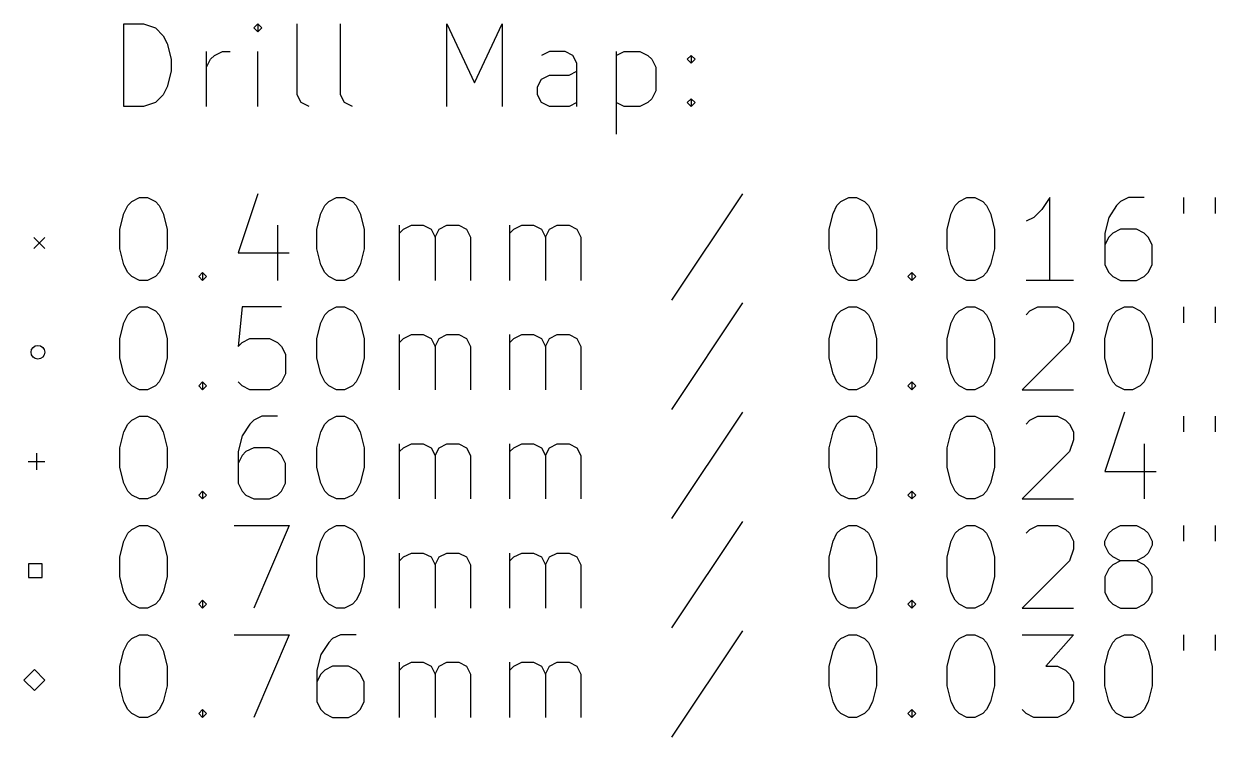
# Model space of a CAD drawing. Extents: x 97 to 200, y -195 to -40.
# Drawn here: x 99.21 to 142.41, y -167.29 to -141.43 of the extents above; entities that cross this region are included whole.
import ezdxf

# ---------------------------------------------------------------- set-up
doc = ezdxf.new("R2010")
doc.units = 0
doc.layers.add('BLACK', color=7, linetype='CONTINUOUS')

msp = doc.modelspace()

# ---------------------------------------------------------------- linework, layer by layer
at = {"layer": 'BLACK', "linetype": 'CONTINUOUS'}
for p, q in [((102.839, -144.432), (102.839, -141.432)), ((102.839, -141.432), (103.554, -141.432)), ((103.554, -141.432), (103.982, -141.575)), ((103.982, -141.575), (104.268, -141.861)), ((107.696, -141.432), (107.554, -141.575)), ((107.554, -141.575), (107.696, -141.718)), ((107.839, -141.575), (107.696, -141.432)), ((107.696, -141.432), (107.696, -141.718)), ((107.696, -141.718), (107.839, -141.575)), ((109.125, -144.004), (109.125, -141.432)), ((110.696, -144.004), (110.696, -141.432)), ((114.554, -144.432), (114.554, -141.432)), ((114.554, -141.432), (115.554, -143.575)), ((115.554, -143.575), (116.554, -141.432)), ((116.554, -141.432), (116.554, -144.432)), ((104.268, -141.861), (104.411, -142.146)), ((104.411, -142.146), (104.554, -142.718)), ((105.839, -144.432), (105.839, -142.432)), ((106.125, -142.575), (106.411, -142.432)), ((106.411, -142.432), (106.696, -142.432)), ((107.696, -144.432), (107.696, -142.432)), ((118.268, -142.432), (117.982, -142.575)), ((118.839, -142.432), (118.268, -142.432)), ((119.125, -142.575), (118.839, -142.432)), ((120.696, -142.432), (120.696, -145.432)), ((120.696, -142.575), (120.982, -142.432)), ((120.982, -142.432), (121.554, -142.432)), ((121.554, -142.432), (121.839, -142.575)), ((104.554, -142.718), (104.554, -143.146)), ((105.839, -143.004), (105.982, -142.718)), ((105.982, -142.718), (106.125, -142.575)), ((119.268, -142.861), (119.125, -142.575)), ((119.268, -144.432), (119.268, -142.861)), ((121.839, -142.575), (121.982, -142.718)), ((121.982, -142.718), (122.125, -143.004)), ((123.268, -142.718), (123.411, -142.575)), ((123.411, -142.861), (123.268, -142.718)), ((123.411, -142.575), (123.554, -142.718)), ((123.411, -142.575), (123.411, -142.861)), ((123.554, -142.718), (123.411, -142.861)), ((104.554, -143.146), (104.411, -143.718)), ((117.982, -143.432), (118.268, -143.289)), ((118.268, -143.289), (118.982, -143.289)), ((118.982, -143.289), (119.268, -143.146)), ((122.125, -143.004), (122.125, -143.861)), ((104.411, -143.718), (104.268, -144.004)), ((117.839, -143.718), (117.982, -143.432)), ((117.839, -144.004), (117.839, -143.718)), ((104.268, -144.004), (103.982, -144.289)), ((109.268, -144.289), (109.125, -144.004)), ((110.839, -144.289), (110.696, -144.004)), ((117.982, -144.289), (117.839, -144.004)), ((121.982, -144.146), (121.839, -144.289)), ((122.125, -143.861), (121.982, -144.146)), ((123.268, -144.289), (123.411, -144.146)), ((123.411, -144.146), (123.554, -144.289)), ((123.411, -144.146), (123.411, -144.432)), ((103.554, -144.432), (102.839, -144.432)), ((103.982, -144.289), (103.554, -144.432)), ((109.554, -144.432), (109.268, -144.289)), ((111.125, -144.432), (110.839, -144.289)), ((118.268, -144.432), (117.982, -144.289)), ((118.982, -144.432), (118.268, -144.432)), ((119.268, -144.289), (118.982, -144.432)), ((120.982, -144.432), (120.696, -144.289)), ((121.554, -144.432), (120.982, -144.432)), ((121.839, -144.289), (121.554, -144.432)), ((123.411, -144.432), (123.268, -144.289)), ((123.554, -144.289), (123.411, -144.432)), ((103.125, -147.875), (103.411, -147.732)), ((103.411, -147.732), (103.696, -147.732)), ((103.696, -147.732), (103.982, -147.875)), ((107.696, -147.589), (106.982, -149.732)), ((110.268, -147.875), (110.554, -147.732)), ((110.554, -147.732), (110.839, -147.732)), ((110.839, -147.732), (111.125, -147.875)), ((125.268, -147.589), (122.696, -151.446)), ((128.839, -147.875), (129.125, -147.732)), ((129.125, -147.732), (129.411, -147.732)), ((129.411, -147.732), (129.696, -147.875)), ((133.125, -147.875), (133.411, -147.732)), ((133.411, -147.732), (133.696, -147.732)), ((133.696, -147.732), (133.982, -147.875)), ((136.411, -147.732), (136.125, -148.161)), ((136.411, -150.732), (136.411, -147.732)), ((139.268, -147.732), (138.982, -147.875)), ((139.839, -147.732), (139.268, -147.732)), ((141.268, -147.732), (141.268, -148.304)), ((142.411, -147.732), (142.411, -148.304)), ((102.839, -148.304), (102.982, -148.018)), ((102.982, -148.018), (103.125, -147.875)), ((103.982, -147.875), (104.125, -148.018)), ((104.125, -148.018), (104.268, -148.304)), ((109.982, -148.304), (110.125, -148.018)), ((110.125, -148.018), (110.268, -147.875)), ((111.125, -147.875), (111.268, -148.018)), ((111.268, -148.018), (111.411, -148.304)), ((128.554, -148.304), (128.696, -148.018)), ((128.696, -148.018), (128.839, -147.875)), ((129.696, -147.875), (129.839, -148.018)), ((129.839, -148.018), (129.982, -148.304)), ((132.839, -148.304), (132.982, -148.018)), ((132.982, -148.018), (133.125, -147.875)), ((133.982, -147.875), (134.125, -148.018)), ((134.125, -148.018), (134.268, -148.304)), ((136.125, -148.161), (135.839, -148.446)), ((138.839, -148.018), (138.554, -148.446)), ((138.982, -147.875), (138.839, -148.018)), ((102.696, -148.875), (102.839, -148.304)), ((104.268, -148.304), (104.411, -148.875)), ((109.839, -148.875), (109.982, -148.304)), ((111.411, -148.304), (111.554, -148.875)), ((128.411, -148.875), (128.554, -148.304)), ((129.982, -148.304), (130.125, -148.875)), ((132.696, -148.875), (132.839, -148.304)), ((134.268, -148.304), (134.411, -148.875)), ((135.839, -148.446), (135.554, -148.589)), ((138.554, -148.446), (138.411, -149.018)), ((102.696, -149.589), (102.696, -148.875)), ((104.411, -148.875), (104.411, -149.589)), ((108.411, -148.732), (108.411, -150.732)), ((109.839, -149.589), (109.839, -148.875)), ((111.554, -148.875), (111.554, -149.589)), ((112.839, -150.732), (112.839, -148.732)), ((112.839, -149.018), (112.982, -148.875)), ((112.982, -148.875), (113.268, -148.732)), ((113.268, -148.732), (113.696, -148.732)), ((113.696, -148.732), (113.982, -148.875)), ((113.982, -148.875), (114.125, -149.161)), ((114.125, -149.161), (114.268, -148.875)), ((114.268, -148.875), (114.554, -148.732)), ((114.554, -148.732), (114.982, -148.732)), ((114.982, -148.732), (115.268, -148.875)), ((115.268, -148.875), (115.411, -149.161)), ((116.839, -150.732), (116.839, -148.732)), ((116.839, -149.018), (116.982, -148.875)), ((116.982, -148.875), (117.268, -148.732)), ((117.268, -148.732), (117.696, -148.732)), ((117.696, -148.732), (117.982, -148.875)), ((117.982, -148.875), (118.125, -149.161)), ((118.125, -149.161), (118.268, -148.875)), ((118.268, -148.875), (118.554, -148.732)), ((118.554, -148.732), (118.982, -148.732)), ((118.982, -148.732), (119.268, -148.875)), ((119.268, -148.875), (119.411, -149.161)), ((128.411, -149.589), (128.411, -148.875)), ((130.125, -148.875), (130.125, -149.589)), ((132.696, -149.589), (132.696, -148.875)), ((134.411, -148.875), (134.411, -149.589)), ((138.411, -149.018), (138.411, -150.161)), ((138.696, -149.018), (138.554, -149.161)), ((138.982, -148.875), (138.696, -149.018)), ((139.554, -148.875), (138.982, -148.875)), ((139.839, -149.018), (139.554, -148.875)), ((139.982, -149.161), (139.839, -149.018)), ((99.575, -149.175), (99.975, -149.575)), ((99.975, -149.175), (99.575, -149.575)), ((114.125, -149.161), (114.125, -150.732)), ((115.411, -149.161), (115.411, -150.732)), ((118.125, -149.161), (118.125, -150.732)), ((119.411, -149.161), (119.411, -150.732)), ((138.554, -149.161), (138.411, -149.446)), ((140.125, -149.446), (139.982, -149.161)), ((140.125, -150.161), (140.125, -149.446)), ((102.839, -150.161), (102.696, -149.589)), ((104.411, -149.589), (104.268, -150.161)), ((106.982, -149.732), (108.839, -149.732)), ((109.982, -150.161), (109.839, -149.589)), ((111.554, -149.589), (111.411, -150.161)), ((128.554, -150.161), (128.411, -149.589)), ((130.125, -149.589), (129.982, -150.161)), ((132.839, -150.161), (132.696, -149.589)), ((134.411, -149.589), (134.268, -150.161)), ((102.982, -150.446), (102.839, -150.161)), ((104.268, -150.161), (104.125, -150.446)), ((110.125, -150.446), (109.982, -150.161)), ((111.411, -150.161), (111.268, -150.446)), ((128.696, -150.446), (128.554, -150.161)), ((129.982, -150.161), (129.839, -150.446)), ((132.982, -150.446), (132.839, -150.161)), ((134.268, -150.161), (134.125, -150.446)), ((138.411, -150.161), (138.554, -150.446)), ((139.982, -150.446), (140.125, -150.161)), ((103.125, -150.589), (102.982, -150.446)), ((103.411, -150.732), (103.125, -150.589)), ((103.696, -150.732), (103.411, -150.732)), ((103.982, -150.589), (103.696, -150.732)), ((104.125, -150.446), (103.982, -150.589)), ((105.554, -150.589), (105.696, -150.446)), ((105.696, -150.732), (105.554, -150.589)), ((105.696, -150.446), (105.839, -150.589)), ((105.696, -150.446), (105.696, -150.732)), ((105.839, -150.589), (105.696, -150.732)), ((110.268, -150.589), (110.125, -150.446)), ((110.554, -150.732), (110.268, -150.589)), ((110.839, -150.732), (110.554, -150.732)), ((111.125, -150.589), (110.839, -150.732)), ((111.268, -150.446), (111.125, -150.589)), ((128.839, -150.589), (128.696, -150.446)), ((129.125, -150.732), (128.839, -150.589)), ((129.411, -150.732), (129.125, -150.732)), ((129.696, -150.589), (129.411, -150.732)), ((129.839, -150.446), (129.696, -150.589)), ((131.268, -150.589), (131.411, -150.446)), ((131.411, -150.732), (131.268, -150.589)), ((131.411, -150.446), (131.554, -150.589)), ((131.411, -150.446), (131.411, -150.732)), ((131.554, -150.589), (131.411, -150.732)), ((133.125, -150.589), (132.982, -150.446)), ((133.411, -150.732), (133.125, -150.589)), ((133.696, -150.732), (133.411, -150.732)), ((133.982, -150.589), (133.696, -150.732)), ((134.125, -150.446), (133.982, -150.589)), ((137.268, -150.732), (135.554, -150.732)), ((138.554, -150.446), (138.696, -150.589)), ((138.696, -150.589), (138.982, -150.732)), ((138.982, -150.732), (139.554, -150.732)), ((139.554, -150.732), (139.839, -150.589)), ((139.839, -150.589), (139.982, -150.446)), ((125.268, -151.549), (122.696, -155.406)), ((102.839, -152.264), (102.982, -151.978)), ((102.982, -151.978), (103.125, -151.835)), ((103.125, -151.835), (103.411, -151.692)), ((103.411, -151.692), (103.696, -151.692)), ((103.696, -151.692), (103.982, -151.835)), ((103.982, -151.835), (104.125, -151.978)), ((104.125, -151.978), (104.268, -152.264)), ((107.125, -151.692), (106.982, -153.121)), ((108.554, -151.692), (107.125, -151.692)), ((109.982, -152.264), (110.125, -151.978)), ((110.125, -151.978), (110.268, -151.835)), ((110.268, -151.835), (110.554, -151.692)), ((110.554, -151.692), (110.839, -151.692)), ((110.839, -151.692), (111.125, -151.835)), ((111.125, -151.835), (111.268, -151.978)), ((111.268, -151.978), (111.411, -152.264)), ((128.554, -152.264), (128.696, -151.978)), ((128.696, -151.978), (128.839, -151.835)), ((128.839, -151.835), (129.125, -151.692)), ((129.125, -151.692), (129.411, -151.692)), ((129.411, -151.692), (129.696, -151.835)), ((129.696, -151.835), (129.839, -151.978)), ((129.839, -151.978), (129.982, -152.264)), ((132.839, -152.264), (132.982, -151.978)), ((132.982, -151.978), (133.125, -151.835)), ((133.125, -151.835), (133.411, -151.692)), ((133.411, -151.692), (133.696, -151.692)), ((133.696, -151.692), (133.982, -151.835)), ((133.982, -151.835), (134.125, -151.978)), ((134.125, -151.978), (134.268, -152.264)), ((135.554, -151.978), (135.696, -151.835)), ((135.696, -151.835), (135.982, -151.692)), ((135.982, -151.692), (136.696, -151.692)), ((136.696, -151.692), (136.982, -151.835)), ((136.982, -151.835), (137.125, -151.978)), ((137.125, -151.978), (137.268, -152.264)), ((138.554, -152.264), (138.696, -151.978)), ((138.696, -151.978), (138.839, -151.835)), ((138.839, -151.835), (139.125, -151.692)), ((139.125, -151.692), (139.411, -151.692)), ((139.411, -151.692), (139.696, -151.835)), ((139.696, -151.835), (139.839, -151.978)), ((139.839, -151.978), (139.982, -152.264)), ((141.268, -151.692), (141.268, -152.264)), ((142.411, -151.692), (142.411, -152.264)), ((102.696, -152.835), (102.839, -152.264)), ((104.268, -152.264), (104.411, -152.835)), ((109.839, -152.835), (109.982, -152.264)), ((111.411, -152.264), (111.554, -152.835)), ((128.411, -152.835), (128.554, -152.264)), ((129.982, -152.264), (130.125, -152.835)), ((132.696, -152.835), (132.839, -152.264)), ((134.268, -152.264), (134.411, -152.835)), ((137.268, -152.264), (137.268, -152.549)), ((138.411, -152.835), (138.554, -152.264)), ((139.982, -152.264), (140.125, -152.835)), ((102.696, -153.549), (102.696, -152.835)), ((104.411, -152.835), (104.411, -153.549)), ((107.125, -152.978), (107.411, -152.835)), ((107.411, -152.835), (108.125, -152.835)), ((108.125, -152.835), (108.411, -152.978)), ((109.839, -153.549), (109.839, -152.835)), ((111.554, -152.835), (111.554, -153.549)), ((112.839, -154.692), (112.839, -152.692)), ((112.839, -152.978), (112.982, -152.835)), ((112.982, -152.835), (113.268, -152.692)), ((113.268, -152.692), (113.696, -152.692)), ((113.696, -152.692), (113.982, -152.835)), ((113.982, -152.835), (114.125, -153.121)), ((114.125, -153.121), (114.268, -152.835)), ((114.268, -152.835), (114.554, -152.692)), ((114.554, -152.692), (114.982, -152.692)), ((114.982, -152.692), (115.268, -152.835)), ((115.268, -152.835), (115.411, -153.121)), ((116.839, -154.692), (116.839, -152.692)), ((116.839, -152.978), (116.982, -152.835)), ((116.982, -152.835), (117.268, -152.692)), ((117.268, -152.692), (117.696, -152.692)), ((117.696, -152.692), (117.982, -152.835)), ((117.982, -152.835), (118.125, -153.121)), ((118.125, -153.121), (118.268, -152.835)), ((118.268, -152.835), (118.554, -152.692)), ((118.554, -152.692), (118.982, -152.692)), ((118.982, -152.692), (119.268, -152.835)), ((119.268, -152.835), (119.411, -153.121)), ((128.411, -153.549), (128.411, -152.835)), ((130.125, -152.835), (130.125, -153.549)), ((132.696, -153.549), (132.696, -152.835)), ((134.411, -152.835), (134.411, -153.549)), ((137.268, -152.549), (137.125, -152.978)), ((138.411, -153.549), (138.411, -152.835)), ((140.125, -152.835), (140.125, -153.549)), ((106.982, -153.121), (107.125, -152.978)), ((108.411, -152.978), (108.554, -153.121)), ((108.554, -153.121), (108.696, -153.406)), ((114.125, -153.121), (114.125, -154.692)), ((115.411, -153.121), (115.411, -154.692)), ((118.125, -153.121), (118.125, -154.692)), ((119.411, -153.121), (119.411, -154.692)), ((137.125, -152.978), (135.411, -154.692)), ((102.839, -154.121), (102.696, -153.549)), ((104.411, -153.549), (104.268, -154.121)), ((108.696, -153.406), (108.696, -154.121)), ((109.982, -154.121), (109.839, -153.549)), ((111.554, -153.549), (111.411, -154.121)), ((128.554, -154.121), (128.411, -153.549)), ((130.125, -153.549), (129.982, -154.121)), ((132.839, -154.121), (132.696, -153.549)), ((134.411, -153.549), (134.268, -154.121)), ((138.554, -154.121), (138.411, -153.549)), ((140.125, -153.549), (139.982, -154.121)), ((102.982, -154.406), (102.839, -154.121)), ((104.268, -154.121), (104.125, -154.406)), ((108.696, -154.121), (108.554, -154.406)), ((110.125, -154.406), (109.982, -154.121)), ((111.411, -154.121), (111.268, -154.406)), ((128.696, -154.406), (128.554, -154.121)), ((129.982, -154.121), (129.839, -154.406)), ((132.982, -154.406), (132.839, -154.121)), ((134.268, -154.121), (134.125, -154.406)), ((138.696, -154.406), (138.554, -154.121)), ((139.982, -154.121), (139.839, -154.406)), ((103.125, -154.549), (102.982, -154.406)), ((103.411, -154.692), (103.125, -154.549)), ((103.982, -154.549), (103.696, -154.692)), ((104.125, -154.406), (103.982, -154.549)), ((105.554, -154.549), (105.696, -154.406)), ((105.696, -154.692), (105.554, -154.549)), ((105.696, -154.406), (105.839, -154.549)), ((105.696, -154.406), (105.696, -154.692)), ((105.839, -154.549), (105.696, -154.692)), ((107.125, -154.549), (106.982, -154.406)), ((107.411, -154.692), (107.125, -154.549)), ((108.411, -154.549), (108.125, -154.692)), ((108.554, -154.406), (108.411, -154.549)), ((110.268, -154.549), (110.125, -154.406)), ((110.554, -154.692), (110.268, -154.549)), ((111.125, -154.549), (110.839, -154.692)), ((111.268, -154.406), (111.125, -154.549)), ((128.839, -154.549), (128.696, -154.406)), ((129.125, -154.692), (128.839, -154.549)), ((129.696, -154.549), (129.411, -154.692)), ((129.839, -154.406), (129.696, -154.549)), ((131.268, -154.549), (131.411, -154.406)), ((131.411, -154.692), (131.268, -154.549)), ((131.411, -154.406), (131.554, -154.549)), ((131.411, -154.406), (131.411, -154.692)), ((131.554, -154.549), (131.411, -154.692)), ((133.125, -154.549), (132.982, -154.406)), ((133.411, -154.692), (133.125, -154.549)), ((133.982, -154.549), (133.696, -154.692)), ((134.125, -154.406), (133.982, -154.549)), ((138.839, -154.549), (138.696, -154.406)), ((139.125, -154.692), (138.839, -154.549)), ((139.696, -154.549), (139.411, -154.692)), ((139.839, -154.406), (139.696, -154.549)), ((103.696, -154.692), (103.411, -154.692)), ((108.125, -154.692), (107.411, -154.692)), ((110.839, -154.692), (110.554, -154.692)), ((129.411, -154.692), (129.125, -154.692)), ((133.696, -154.692), (133.411, -154.692)), ((135.411, -154.692), (137.268, -154.692)), ((139.411, -154.692), (139.125, -154.692)), ((125.268, -155.509), (122.696, -159.366)), ((139.125, -155.509), (138.411, -157.652)), ((102.839, -156.224), (102.982, -155.938)), ((102.982, -155.938), (103.125, -155.795)), ((103.125, -155.795), (103.411, -155.652)), ((103.411, -155.652), (103.696, -155.652)), ((103.696, -155.652), (103.982, -155.795)), ((103.982, -155.795), (104.125, -155.938)), ((104.125, -155.938), (104.268, -156.224)), ((107.411, -155.938), (107.125, -156.366)), ((107.554, -155.795), (107.411, -155.938)), ((107.839, -155.652), (107.554, -155.795)), ((108.411, -155.652), (107.839, -155.652)), ((109.982, -156.224), (110.125, -155.938)), ((110.125, -155.938), (110.268, -155.795)), ((110.268, -155.795), (110.554, -155.652)), ((110.554, -155.652), (110.839, -155.652)), ((110.839, -155.652), (111.125, -155.795)), ((111.125, -155.795), (111.268, -155.938)), ((111.268, -155.938), (111.411, -156.224)), ((128.554, -156.224), (128.696, -155.938)), ((128.696, -155.938), (128.839, -155.795)), ((128.839, -155.795), (129.125, -155.652)), ((129.125, -155.652), (129.411, -155.652)), ((129.411, -155.652), (129.696, -155.795)), ((129.696, -155.795), (129.839, -155.938)), ((129.839, -155.938), (129.982, -156.224)), ((132.839, -156.224), (132.982, -155.938)), ((132.982, -155.938), (133.125, -155.795)), ((133.125, -155.795), (133.411, -155.652)), ((133.411, -155.652), (133.696, -155.652)), ((133.696, -155.652), (133.982, -155.795)), ((133.982, -155.795), (134.125, -155.938)), ((134.125, -155.938), (134.268, -156.224)), ((135.554, -155.938), (135.696, -155.795)), ((135.696, -155.795), (135.982, -155.652)), ((135.982, -155.652), (136.696, -155.652)), ((136.696, -155.652), (136.982, -155.795)), ((136.982, -155.795), (137.125, -155.938)), ((137.125, -155.938), (137.268, -156.224)), ((141.268, -155.652), (141.268, -156.224)), ((142.411, -155.652), (142.411, -156.224)), ((102.696, -156.795), (102.839, -156.224)), ((104.268, -156.224), (104.411, -156.795)), ((107.125, -156.366), (106.982, -156.938)), ((109.839, -156.795), (109.982, -156.224)), ((111.411, -156.224), (111.554, -156.795)), ((128.411, -156.795), (128.554, -156.224)), ((129.982, -156.224), (130.125, -156.795)), ((132.696, -156.795), (132.839, -156.224)), ((134.268, -156.224), (134.411, -156.795)), ((137.268, -156.224), (137.268, -156.509)), ((102.696, -157.509), (102.696, -156.795)), ((104.411, -156.795), (104.411, -157.509)), ((107.554, -156.795), (107.268, -156.938)), ((108.125, -156.795), (107.554, -156.795)), ((108.411, -156.938), (108.125, -156.795)), ((109.839, -157.509), (109.839, -156.795)), ((111.554, -156.795), (111.554, -157.509)), ((112.839, -158.652), (112.839, -156.652)), ((112.839, -156.938), (112.982, -156.795)), ((112.982, -156.795), (113.268, -156.652)), ((113.268, -156.652), (113.696, -156.652)), ((113.696, -156.652), (113.982, -156.795)), ((113.982, -156.795), (114.125, -157.081)), ((114.125, -157.081), (114.268, -156.795)), ((114.268, -156.795), (114.554, -156.652)), ((114.554, -156.652), (114.982, -156.652)), ((114.982, -156.652), (115.268, -156.795)), ((115.268, -156.795), (115.411, -157.081)), ((116.839, -158.652), (116.839, -156.652)), ((116.839, -156.938), (116.982, -156.795)), ((116.982, -156.795), (117.268, -156.652)), ((117.268, -156.652), (117.696, -156.652)), ((117.696, -156.652), (117.982, -156.795)), ((117.982, -156.795), (118.125, -157.081)), ((118.125, -157.081), (118.268, -156.795)), ((118.268, -156.795), (118.554, -156.652)), ((118.554, -156.652), (118.982, -156.652)), ((118.982, -156.652), (119.268, -156.795)), ((119.268, -156.795), (119.411, -157.081)), ((128.411, -157.509), (128.411, -156.795)), ((130.125, -156.795), (130.125, -157.509)), ((132.696, -157.509), (132.696, -156.795)), ((134.411, -156.795), (134.411, -157.509)), ((137.268, -156.509), (137.125, -156.938)), ((139.839, -156.652), (139.839, -158.652)), ((99.675, -156.995), (99.675, -157.595)), ((106.982, -156.938), (106.982, -158.081)), ((107.125, -157.081), (106.982, -157.366)), ((107.268, -156.938), (107.125, -157.081)), ((108.554, -157.081), (108.411, -156.938)), ((108.696, -157.366), (108.554, -157.081)), ((114.125, -157.081), (114.125, -158.652)), ((115.411, -157.081), (115.411, -158.652)), ((118.125, -157.081), (118.125, -158.652)), ((119.411, -157.081), (119.411, -158.652)), ((137.125, -156.938), (135.411, -158.652)), ((99.375, -157.295), (99.975, -157.295)), ((102.839, -158.081), (102.696, -157.509)), ((104.411, -157.509), (104.268, -158.081)), ((108.696, -158.081), (108.696, -157.366)), ((109.982, -158.081), (109.839, -157.509)), ((111.554, -157.509), (111.411, -158.081)), ((128.554, -158.081), (128.411, -157.509)), ((130.125, -157.509), (129.982, -158.081)), ((132.839, -158.081), (132.696, -157.509)), ((134.411, -157.509), (134.268, -158.081)), ((138.411, -157.652), (140.268, -157.652)), ((102.982, -158.366), (102.839, -158.081)), ((104.268, -158.081), (104.125, -158.366)), ((106.982, -158.081), (107.125, -158.366)), ((108.554, -158.366), (108.696, -158.081)), ((110.125, -158.366), (109.982, -158.081)), ((111.411, -158.081), (111.268, -158.366)), ((128.696, -158.366), (128.554, -158.081)), ((129.982, -158.081), (129.839, -158.366)), ((132.982, -158.366), (132.839, -158.081)), ((134.268, -158.081), (134.125, -158.366)), ((103.125, -158.509), (102.982, -158.366)), ((103.411, -158.652), (103.125, -158.509)), ((103.982, -158.509), (103.696, -158.652)), ((104.125, -158.366), (103.982, -158.509)), ((105.554, -158.509), (105.696, -158.366)), ((105.696, -158.652), (105.554, -158.509)), ((105.696, -158.366), (105.839, -158.509)), ((105.696, -158.366), (105.696, -158.652)), ((105.839, -158.509), (105.696, -158.652)), ((107.125, -158.366), (107.268, -158.509)), ((107.268, -158.509), (107.554, -158.652)), ((108.125, -158.652), (108.411, -158.509)), ((108.411, -158.509), (108.554, -158.366)), ((110.268, -158.509), (110.125, -158.366)), ((110.554, -158.652), (110.268, -158.509)), ((111.125, -158.509), (110.839, -158.652)), ((111.268, -158.366), (111.125, -158.509)), ((128.839, -158.509), (128.696, -158.366)), ((129.125, -158.652), (128.839, -158.509)), ((129.696, -158.509), (129.411, -158.652)), ((129.839, -158.366), (129.696, -158.509)), ((131.268, -158.509), (131.411, -158.366)), ((131.411, -158.652), (131.268, -158.509)), ((131.411, -158.366), (131.554, -158.509)), ((131.411, -158.366), (131.411, -158.652)), ((131.554, -158.509), (131.411, -158.652)), ((133.125, -158.509), (132.982, -158.366)), ((133.411, -158.652), (133.125, -158.509)), ((133.982, -158.509), (133.696, -158.652)), ((134.125, -158.366), (133.982, -158.509)), ((103.696, -158.652), (103.411, -158.652)), ((107.554, -158.652), (108.125, -158.652)), ((110.839, -158.652), (110.554, -158.652)), ((129.411, -158.652), (129.125, -158.652)), ((133.696, -158.652), (133.411, -158.652)), ((135.411, -158.652), (137.268, -158.652)), ((102.982, -159.898), (103.125, -159.755)), ((103.125, -159.755), (103.411, -159.612)), ((103.411, -159.612), (103.696, -159.612)), ((103.696, -159.612), (103.982, -159.755)), ((103.982, -159.755), (104.125, -159.898)), ((106.839, -159.612), (108.839, -159.612)), ((108.839, -159.612), (107.554, -162.612)), ((110.125, -159.898), (110.268, -159.755)), ((110.268, -159.755), (110.554, -159.612)), ((110.554, -159.612), (110.839, -159.612)), ((110.839, -159.612), (111.125, -159.755)), ((111.125, -159.755), (111.268, -159.898)), ((125.268, -159.469), (122.696, -163.326)), ((128.696, -159.898), (128.839, -159.755)), ((128.839, -159.755), (129.125, -159.612)), ((129.125, -159.612), (129.411, -159.612)), ((129.411, -159.612), (129.696, -159.755)), ((129.696, -159.755), (129.839, -159.898)), ((132.982, -159.898), (133.125, -159.755)), ((133.125, -159.755), (133.411, -159.612)), ((133.411, -159.612), (133.696, -159.612)), ((133.696, -159.612), (133.982, -159.755)), ((133.982, -159.755), (134.125, -159.898)), ((135.554, -159.898), (135.696, -159.755)), ((135.696, -159.755), (135.982, -159.612)), ((135.982, -159.612), (136.696, -159.612)), ((136.696, -159.612), (136.982, -159.755)), ((136.982, -159.755), (137.125, -159.898)), ((138.554, -159.898), (138.696, -159.755)), ((138.696, -159.755), (138.982, -159.612)), ((138.982, -159.612), (139.554, -159.612)), ((139.554, -159.612), (139.839, -159.755)), ((139.839, -159.755), (139.982, -159.898)), ((141.268, -159.612), (141.268, -160.184)), ((142.411, -159.612), (142.411, -160.184)), ((102.696, -160.755), (102.839, -160.184)), ((102.839, -160.184), (102.982, -159.898)), ((104.125, -159.898), (104.268, -160.184)), ((104.268, -160.184), (104.411, -160.755)), ((109.839, -160.755), (109.982, -160.184)), ((109.982, -160.184), (110.125, -159.898)), ((111.268, -159.898), (111.411, -160.184)), ((111.411, -160.184), (111.554, -160.755)), ((128.411, -160.755), (128.554, -160.184)), ((128.554, -160.184), (128.696, -159.898)), ((129.839, -159.898), (129.982, -160.184)), ((129.982, -160.184), (130.125, -160.755)), ((132.696, -160.755), (132.839, -160.184)), ((132.839, -160.184), (132.982, -159.898)), ((134.125, -159.898), (134.268, -160.184)), ((134.268, -160.184), (134.411, -160.755)), ((137.125, -159.898), (137.268, -160.184)), ((137.268, -160.184), (137.268, -160.469)), ((138.411, -160.184), (138.554, -159.898)), ((138.411, -160.326), (138.411, -160.184)), ((139.982, -159.898), (140.125, -160.184)), ((140.125, -160.184), (140.125, -160.326)), ((112.839, -162.612), (112.839, -160.612)), ((112.982, -160.755), (113.268, -160.612)), ((113.268, -160.612), (113.696, -160.612)), ((113.696, -160.612), (113.982, -160.755)), ((114.268, -160.755), (114.554, -160.612)), ((114.554, -160.612), (114.982, -160.612)), ((114.982, -160.612), (115.268, -160.755)), ((116.839, -162.612), (116.839, -160.612)), ((116.982, -160.755), (117.268, -160.612)), ((117.268, -160.612), (117.696, -160.612)), ((117.696, -160.612), (117.982, -160.755)), ((118.268, -160.755), (118.554, -160.612)), ((118.554, -160.612), (118.982, -160.612)), ((118.982, -160.612), (119.268, -160.755)), ((137.268, -160.469), (137.125, -160.898)), ((138.554, -160.612), (138.411, -160.326)), ((138.696, -160.755), (138.554, -160.612)), ((139.982, -160.612), (139.839, -160.755)), ((140.125, -160.326), (139.982, -160.612)), ((99.8725, -161.008), (99.3775, -161.008)), ((99.3775, -161.008), (99.3775, -161.502)), ((99.8725, -161.502), (99.8725, -161.008)), ((102.696, -161.469), (102.696, -160.755)), ((104.411, -160.755), (104.411, -161.469)), ((109.839, -161.469), (109.839, -160.755)), ((111.554, -160.755), (111.554, -161.469)), ((112.839, -160.898), (112.982, -160.755)), ((113.982, -160.755), (114.125, -161.041)), ((114.125, -161.041), (114.268, -160.755)), ((114.125, -161.041), (114.125, -162.612)), ((115.268, -160.755), (115.411, -161.041)), ((115.411, -161.041), (115.411, -162.612)), ((116.839, -160.898), (116.982, -160.755)), ((117.982, -160.755), (118.125, -161.041)), ((118.125, -161.041), (118.268, -160.755)), ((118.125, -161.041), (118.125, -162.612)), ((119.268, -160.755), (119.411, -161.041)), ((119.411, -161.041), (119.411, -162.612)), ((128.411, -161.469), (128.411, -160.755)), ((130.125, -160.755), (130.125, -161.469)), ((132.696, -161.469), (132.696, -160.755)), ((134.411, -160.755), (134.411, -161.469)), ((137.125, -160.898), (135.411, -162.612)), ((138.696, -161.041), (138.554, -161.184)), ((138.982, -160.898), (138.696, -160.755)), ((138.982, -160.898), (138.696, -161.041)), ((139.554, -160.898), (138.982, -160.898)), ((139.839, -160.755), (139.554, -160.898)), ((139.839, -161.041), (139.554, -160.898)), ((139.982, -161.184), (139.839, -161.041)), ((99.3775, -161.502), (99.8725, -161.502)), ((102.839, -162.041), (102.696, -161.469)), ((104.411, -161.469), (104.268, -162.041)), ((109.982, -162.041), (109.839, -161.469)), ((111.554, -161.469), (111.411, -162.041)), ((128.554, -162.041), (128.411, -161.469)), ((130.125, -161.469), (129.982, -162.041)), ((132.839, -162.041), (132.696, -161.469)), ((134.411, -161.469), (134.268, -162.041)), ((138.554, -161.184), (138.411, -161.469)), ((138.411, -161.469), (138.411, -162.041)), ((140.125, -161.469), (139.982, -161.184)), ((140.125, -162.041), (140.125, -161.469)), ((102.982, -162.326), (102.839, -162.041)), ((103.125, -162.469), (102.982, -162.326)), ((104.125, -162.326), (103.982, -162.469)), ((104.268, -162.041), (104.125, -162.326)), ((105.554, -162.469), (105.696, -162.326)), ((105.696, -162.326), (105.839, -162.469)), ((105.696, -162.326), (105.696, -162.612)), ((110.125, -162.326), (109.982, -162.041)), ((110.268, -162.469), (110.125, -162.326)), ((111.268, -162.326), (111.125, -162.469)), ((111.411, -162.041), (111.268, -162.326)), ((128.696, -162.326), (128.554, -162.041)), ((128.839, -162.469), (128.696, -162.326)), ((129.839, -162.326), (129.696, -162.469)), ((129.982, -162.041), (129.839, -162.326)), ((131.268, -162.469), (131.411, -162.326)), ((131.411, -162.326), (131.554, -162.469)), ((131.411, -162.326), (131.411, -162.612)), ((132.982, -162.326), (132.839, -162.041)), ((133.125, -162.469), (132.982, -162.326)), ((134.125, -162.326), (133.982, -162.469)), ((134.268, -162.041), (134.125, -162.326)), ((138.411, -162.041), (138.554, -162.326)), ((138.554, -162.326), (138.696, -162.469)), ((139.839, -162.469), (139.982, -162.326)), ((139.982, -162.326), (140.125, -162.041)), ((103.411, -162.612), (103.125, -162.469)), ((103.696, -162.612), (103.411, -162.612)), ((103.982, -162.469), (103.696, -162.612)), ((105.696, -162.612), (105.554, -162.469)), ((105.839, -162.469), (105.696, -162.612)), ((110.554, -162.612), (110.268, -162.469)), ((110.839, -162.612), (110.554, -162.612)), ((111.125, -162.469), (110.839, -162.612)), ((129.125, -162.612), (128.839, -162.469)), ((129.411, -162.612), (129.125, -162.612)), ((129.696, -162.469), (129.411, -162.612)), ((131.411, -162.612), (131.268, -162.469)), ((131.554, -162.469), (131.411, -162.612)), ((133.411, -162.612), (133.125, -162.469)), ((133.696, -162.612), (133.411, -162.612)), ((133.982, -162.469), (133.696, -162.612)), ((135.411, -162.612), (137.268, -162.612)), ((138.696, -162.469), (138.982, -162.612)), ((138.982, -162.612), (139.554, -162.612)), ((139.554, -162.612), (139.839, -162.469)), ((102.982, -163.858), (103.125, -163.715)), ((103.125, -163.715), (103.411, -163.572)), ((103.411, -163.572), (103.696, -163.572)), ((103.696, -163.572), (103.982, -163.715)), ((103.982, -163.715), (104.125, -163.858)), ((106.839, -163.572), (108.839, -163.572)), ((108.839, -163.572), (107.554, -166.572)), ((110.411, -163.715), (110.268, -163.858)), ((110.696, -163.572), (110.411, -163.715)), ((111.268, -163.572), (110.696, -163.572)), ((125.268, -163.429), (122.696, -167.286)), ((128.696, -163.858), (128.839, -163.715)), ((128.839, -163.715), (129.125, -163.572)), ((129.125, -163.572), (129.411, -163.572)), ((129.411, -163.572), (129.696, -163.715)), ((129.696, -163.715), (129.839, -163.858)), ((132.982, -163.858), (133.125, -163.715)), ((133.125, -163.715), (133.411, -163.572)), ((133.411, -163.572), (133.696, -163.572)), ((133.696, -163.572), (133.982, -163.715)), ((133.982, -163.715), (134.125, -163.858)), ((135.411, -163.572), (137.268, -163.572)), ((137.268, -163.572), (136.268, -164.715)), ((138.696, -163.858), (138.839, -163.715)), ((138.839, -163.715), (139.125, -163.572)), ((139.125, -163.572), (139.411, -163.572)), ((139.411, -163.572), (139.696, -163.715)), ((139.696, -163.715), (139.839, -163.858)), ((141.268, -163.572), (141.268, -164.144)), ((142.411, -163.572), (142.411, -164.144)), ((102.696, -164.715), (102.839, -164.144)), ((102.839, -164.144), (102.982, -163.858)), ((104.125, -163.858), (104.268, -164.144)), ((104.268, -164.144), (104.411, -164.715)), ((110.268, -163.858), (109.982, -164.286)), ((128.411, -164.715), (128.554, -164.144)), ((128.554, -164.144), (128.696, -163.858)), ((129.839, -163.858), (129.982, -164.144)), ((129.982, -164.144), (130.125, -164.715)), ((132.696, -164.715), (132.839, -164.144)), ((132.839, -164.144), (132.982, -163.858)), ((134.125, -163.858), (134.268, -164.144)), ((134.268, -164.144), (134.411, -164.715)), ((138.411, -164.715), (138.554, -164.144)), ((138.554, -164.144), (138.696, -163.858)), ((139.839, -163.858), (139.982, -164.144)), ((139.982, -164.144), (140.125, -164.715)), ((109.982, -164.286), (109.839, -164.858)), ((112.839, -166.572), (112.839, -164.572)), ((112.982, -164.715), (113.268, -164.572)), ((113.268, -164.572), (113.696, -164.572)), ((113.696, -164.572), (113.982, -164.715)), ((114.268, -164.715), (114.554, -164.572)), ((114.554, -164.572), (114.982, -164.572)), ((114.982, -164.572), (115.268, -164.715)), ((116.839, -166.572), (116.839, -164.572)), ((116.982, -164.715), (117.268, -164.572)), ((117.268, -164.572), (117.696, -164.572)), ((117.696, -164.572), (117.982, -164.715)), ((118.268, -164.715), (118.554, -164.572)), ((118.554, -164.572), (118.982, -164.572)), ((118.982, -164.572), (119.268, -164.715)), ((99.594, -164.834), (99.213, -165.215)), ((99.975, -165.215), (99.594, -164.834)), ((102.696, -165.429), (102.696, -164.715)), ((104.411, -164.715), (104.411, -165.429)), ((109.839, -164.858), (109.839, -166.001)), ((109.982, -165.001), (109.839, -165.286)), ((110.125, -164.858), (109.982, -165.001)), ((110.411, -164.715), (110.125, -164.858)), ((110.982, -164.715), (110.411, -164.715)), ((111.268, -164.858), (110.982, -164.715)), ((111.411, -165.001), (111.268, -164.858)), ((111.554, -165.286), (111.411, -165.001)), ((112.839, -164.858), (112.982, -164.715)), ((113.982, -164.715), (114.125, -165.001)), ((114.125, -165.001), (114.268, -164.715)), ((114.125, -165.001), (114.125, -166.572)), ((115.268, -164.715), (115.411, -165.001)), ((115.411, -165.001), (115.411, -166.572)), ((116.839, -164.858), (116.982, -164.715)), ((117.982, -164.715), (118.125, -165.001)), ((118.125, -165.001), (118.268, -164.715)), ((118.125, -165.001), (118.125, -166.572)), ((119.268, -164.715), (119.411, -165.001)), ((119.411, -165.001), (119.411, -166.572)), ((128.411, -165.429), (128.411, -164.715)), ((130.125, -164.715), (130.125, -165.429)), ((132.696, -165.429), (132.696, -164.715)), ((134.411, -164.715), (134.411, -165.429)), ((136.268, -164.715), (136.696, -164.715)), ((136.696, -164.715), (136.982, -164.858)), ((136.982, -164.858), (137.125, -165.001)), ((137.125, -165.001), (137.268, -165.286)), ((138.411, -165.429), (138.411, -164.715)), ((140.125, -164.715), (140.125, -165.429)), ((99.213, -165.215), (99.594, -165.596)), ((99.594, -165.596), (99.975, -165.215)), ((102.839, -166.001), (102.696, -165.429)), ((104.411, -165.429), (104.268, -166.001)), ((111.554, -166.001), (111.554, -165.286)), ((128.554, -166.001), (128.411, -165.429)), ((130.125, -165.429), (129.982, -166.001)), ((132.839, -166.001), (132.696, -165.429)), ((134.411, -165.429), (134.268, -166.001)), ((137.268, -165.286), (137.268, -166.001)), ((138.554, -166.001), (138.411, -165.429)), ((140.125, -165.429), (139.982, -166.001)), ((102.982, -166.286), (102.839, -166.001)), ((103.125, -166.429), (102.982, -166.286)), ((104.125, -166.286), (103.982, -166.429)), ((104.268, -166.001), (104.125, -166.286)), ((105.554, -166.429), (105.696, -166.286)), ((105.696, -166.286), (105.839, -166.429)), ((105.696, -166.286), (105.696, -166.572)), ((109.839, -166.001), (109.982, -166.286)), ((109.982, -166.286), (110.125, -166.429)), ((111.268, -166.429), (111.411, -166.286)), ((111.411, -166.286), (111.554, -166.001)), ((128.696, -166.286), (128.554, -166.001)), ((128.839, -166.429), (128.696, -166.286)), ((129.839, -166.286), (129.696, -166.429)), ((129.982, -166.001), (129.839, -166.286)), ((131.268, -166.429), (131.411, -166.286)), ((131.411, -166.286), (131.554, -166.429)), ((131.411, -166.286), (131.411, -166.572)), ((132.982, -166.286), (132.839, -166.001)), ((133.125, -166.429), (132.982, -166.286)), ((134.125, -166.286), (133.982, -166.429)), ((134.268, -166.001), (134.125, -166.286)), ((135.554, -166.429), (135.411, -166.286)), ((137.125, -166.286), (136.982, -166.429)), ((137.268, -166.001), (137.125, -166.286)), ((138.696, -166.286), (138.554, -166.001)), ((138.839, -166.429), (138.696, -166.286)), ((139.839, -166.286), (139.696, -166.429)), ((139.982, -166.001), (139.839, -166.286)), ((103.411, -166.572), (103.125, -166.429)), ((103.696, -166.572), (103.411, -166.572)), ((103.982, -166.429), (103.696, -166.572)), ((105.696, -166.572), (105.554, -166.429)), ((105.839, -166.429), (105.696, -166.572)), ((110.125, -166.429), (110.411, -166.572)), ((110.411, -166.572), (110.982, -166.572)), ((110.982, -166.572), (111.268, -166.429)), ((129.125, -166.572), (128.839, -166.429)), ((129.411, -166.572), (129.125, -166.572)), ((129.696, -166.429), (129.411, -166.572)), ((131.411, -166.572), (131.268, -166.429)), ((131.554, -166.429), (131.411, -166.572)), ((133.411, -166.572), (133.125, -166.429)), ((133.696, -166.572), (133.411, -166.572)), ((133.982, -166.429), (133.696, -166.572)), ((135.839, -166.572), (135.554, -166.429)), ((136.696, -166.572), (135.839, -166.572)), ((136.982, -166.429), (136.696, -166.572)), ((139.125, -166.572), (138.839, -166.429)), ((139.411, -166.572), (139.125, -166.572)), ((139.696, -166.429), (139.411, -166.572))]:
    msp.add_line(p, q, dxfattribs=at)
at = {"layer": 'BLACK'}
msp.add_circle((99.725, -153.335), 0.25, dxfattribs=at)

doc.saveas('drawing.dxf')
